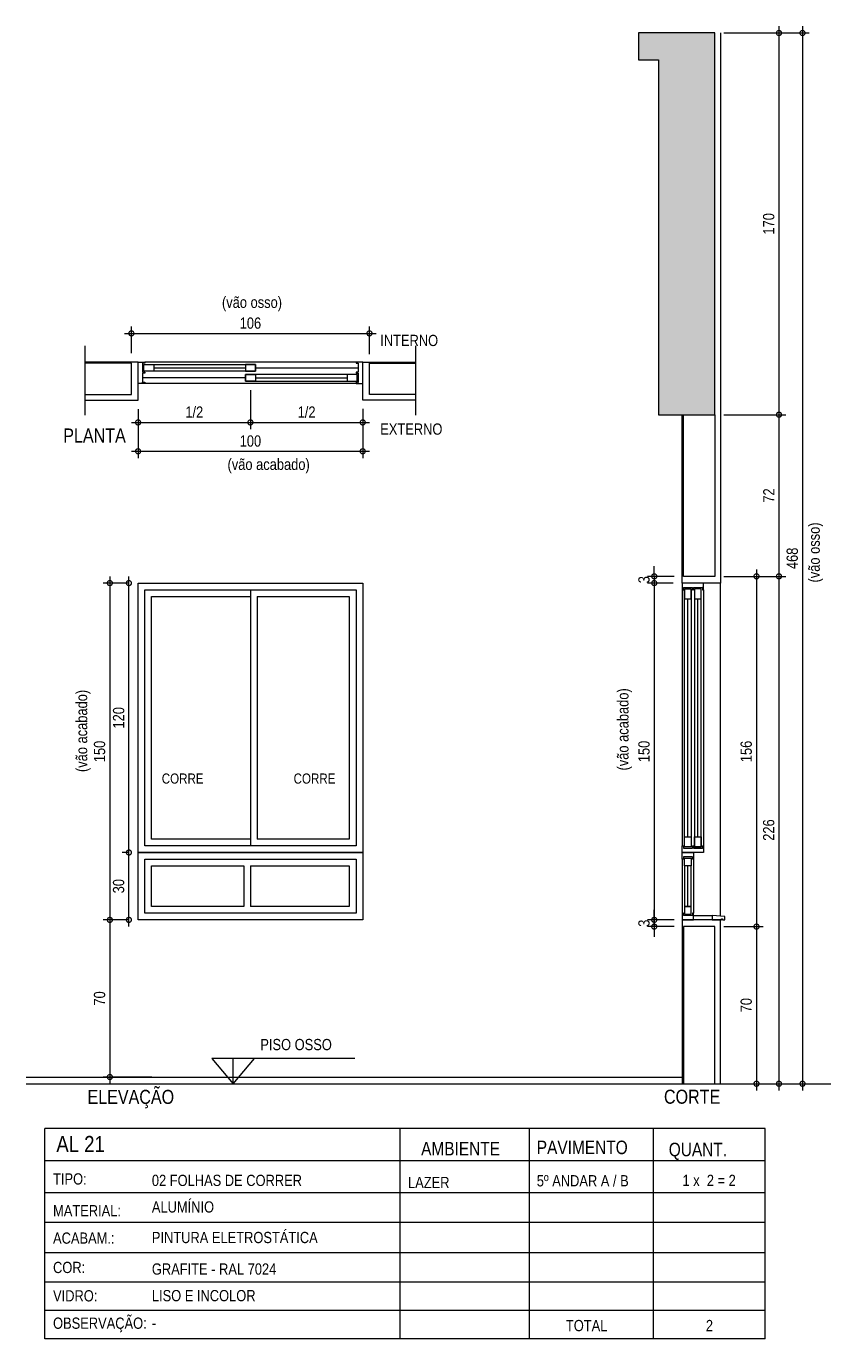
# Model space of a CAD drawing. Header units: metres. Extents: x -0.2 to 51.6, y -20.8 to 5.5.
# Drawn here: x 32.73 to 36.31, y -6.66 to -0.81 of the extents above; entities that cross this region are included whole.
import ezdxf

# ---------------------------------------------------------------- set-up
doc = ezdxf.new("R2010")
doc.units = ezdxf.units.M
doc.set_wipeout_variables(frame=1)
for name, color, linetype in [('ARQ-ALV ACAB', 4, 'Continuous'), ('ARQ-ALV OSSO', 5, 'Continuous'), ('ARQ-AUX', 7, 'Continuous'), ('ARQ-AUX1', 1, 'Continuous'), ('ARQ-AUX1 @ 1', 1, 'Continuous'), ('ARQ-AUX2', 2, 'Continuous'), ('ARQ-CAX', 1, 'Continuous'), ('ARQ-CAX @ 1', 1, 'Continuous'), ('ARQ-DIM', 2, 'Continuous'), ('ARQ-ENCH', 1, 'Continuous'), ('ARQ-TXT', 2, 'Continuous'), ('ES-CORTE', 2, 'Continuous')]:
    doc.layers.add(name, color=color, linetype=linetype)
doc.styles.add('Adesa', font='ARIALN.TTF')
doc.dimstyles.new('ADESA 1-0025', dxfattribs={"dimtxt": 0.05, "dimasz": 0.045, "dimexe": 0.03, "dimexo": 0.04, "dimgap": 0.02, "dimtad": 1, "dimtoh": 1, "dimdec": 0, "dimlfac": 100, "dimzin": 4, "dimtxsty": 'Adesa', "dimblk": 'DOTSMALL', "dimcen": 1, "dimdle": 0.03, "dimclrd": 1, "dimclre": 1, "dimclrt": 256, "dimazin": 1, "dimtm": 1e-09, "dimtfac": 1, "dimtdec": 0, "dimtix": 1, "dimtmove": 2, "dimatfit": 0, "dimldrblk": 'DOTSMALL', "dimfxl": 0.8, "dimtvp": 2, "dimtolj": 1, "dimtzin": 0, "dimarcsym": 0})

# ---------------------------------------------------------------- blocks, each defined once
blk = doc.blocks.new('_DotSmall')
at = {"color": 0, "linetype": 'ByBlock', "const_width": 0.5}
blk.add_lwpolyline([(-0.0625, 0, 1), (0.0625, 0, 1)], format="xyb", close=True, dxfattribs=at)
blk = doc.blocks.new('*D341')
at = {"layer": 'ARQ-DIM', "color": 1, "lineweight": -2, "transparency": 16777216}
for p, q in [((33.2245, -2.5203), (33.2245, -2.7375)), ((34.2245, -2.5203), (34.2245, -2.7375)), ((33.1945, -2.7075), (34.2545, -2.7075))]:
    blk.add_line(p, q, dxfattribs=at)
at = {"layer": 'Defpoints', "color": 0, "transparency": 16777216}
for p in [(33.2245, -2.4803), (34.2245, -2.4803), (34.2245, -2.7075)]:
    blk.add_point(p, dxfattribs=at)
at = {"layer": 'ARQ-DIM', "color": 1, "lineweight": -2, "transparency": 16777216, "xscale": 0.045, "yscale": 0.045, "zscale": 0.045, "rotation": 180}
blk.add_blockref('_DotSmall', (33.2245, -2.7075), dxfattribs=at)
at = {"layer": 'ARQ-DIM', "color": 1, "lineweight": -2, "transparency": 16777216, "xscale": 0.045, "yscale": 0.045, "zscale": 0.045}
blk.add_blockref('_DotSmall', (34.2245, -2.7075), dxfattribs=at)
at = {"layer": 'ARQ-DIM', "transparency": 16777216, "insert": (33.7245, -2.662), "char_height": 0.05, "attachment_point": 5, "style": 'Adesa'}
blk.add_mtext('\\A1;100', dxfattribs=at)
blk = doc.blocks.new('*D333')
at = {"layer": 'ARQ-DIM', "color": 1, "lineweight": -2, "transparency": 16777216}
for p, q in [((33.0987, -3.2645), (33.0987, -4.8245)), ((33.1845, -3.2945), (33.0687, -3.2945)), ((33.1845, -4.7945), (33.0687, -4.7945))]:
    blk.add_line(p, q, dxfattribs=at)
at = {"layer": 'Defpoints', "color": 0, "transparency": 16777216}
for p in [(33.2245, -3.2945), (33.0987, -4.7945), (33.2245, -4.7945, 0)]:
    blk.add_point(p, dxfattribs=at)
at = {"layer": 'ARQ-DIM', "color": 1, "lineweight": -2, "transparency": 16777216, "xscale": 0.045, "yscale": 0.045, "zscale": 0.045}
for p, rotation in [((33.0987, -3.2945), 90), ((33.0987, -4.7945), 270)]:
    blk.add_blockref('_DotSmall', p, dxfattribs=dict(at, rotation=rotation))
at = {"layer": 'ARQ-DIM', "transparency": 16777216, "insert": (33.0532, -4.0445), "char_height": 0.05, "attachment_point": 5, "rotation": 90, "style": 'Adesa'}
blk.add_mtext('\\A1;150', dxfattribs=at)
blk = doc.blocks.new('*D342')
at = {"layer": 'ARQ-DIM', "color": 1, "lineweight": -2, "transparency": 16777216}
for p, q in [((33.1945, -2.2703), (33.1945, -2.1524)), ((34.2545, -2.2753), (34.2545, -2.1524)), ((33.1645, -2.1824), (34.2845, -2.1824))]:
    blk.add_line(p, q, dxfattribs=at)
at = {"layer": 'Defpoints', "color": 0, "transparency": 16777216}
for p in [(34.2545, -2.1824), (33.1945, -2.3103), (34.2545, -2.3153)]:
    blk.add_point(p, dxfattribs=at)
at = {"layer": 'ARQ-DIM', "color": 1, "lineweight": -2, "transparency": 16777216, "xscale": 0.045, "yscale": 0.045, "zscale": 0.045, "rotation": 180}
blk.add_blockref('_DotSmall', (33.1945, -2.1824), dxfattribs=at)
at = {"layer": 'ARQ-DIM', "color": 1, "lineweight": -2, "transparency": 16777216, "xscale": 0.045, "yscale": 0.045, "zscale": 0.045}
blk.add_blockref('_DotSmall', (34.2545, -2.1824), dxfattribs=at)
at = {"layer": 'ARQ-DIM', "transparency": 16777216, "insert": (33.7245, -2.1369), "char_height": 0.05, "attachment_point": 5, "style": 'Adesa'}
blk.add_mtext('\\A1;106', dxfattribs=at)
blk = doc.blocks.new('*D334')
at = {"layer": 'ARQ-DIM', "color": 1, "lineweight": -2, "transparency": 16777216}
for p, q in [((33.7245, -2.4353), (33.7245, -2.6091)), ((33.2245, -2.5454), (33.2245, -2.6091)), ((33.1945, -2.5791), (33.7545, -2.5791))]:
    blk.add_line(p, q, dxfattribs=at)
at = {"layer": 'Defpoints', "color": 0, "transparency": 16777216}
for p in [(33.7245, -2.3953), (33.2245, -2.5054), (33.7245, -2.5791)]:
    blk.add_point(p, dxfattribs=at)
at = {"layer": 'ARQ-DIM', "color": 1, "lineweight": -2, "transparency": 16777216, "xscale": 0.045, "yscale": 0.045, "zscale": 0.045, "rotation": 180}
blk.add_blockref('_DotSmall', (33.2245, -2.5791), dxfattribs=at)
at = {"layer": 'ARQ-DIM', "color": 1, "lineweight": -2, "transparency": 16777216, "xscale": 0.045, "yscale": 0.045, "zscale": 0.045}
blk.add_blockref('_DotSmall', (33.7245, -2.5791), dxfattribs=at)
at = {"layer": 'ARQ-DIM', "transparency": 16777216, "insert": (33.4745, -2.5332), "char_height": 0.05, "attachment_point": 5, "style": 'Adesa'}
blk.add_mtext('\\A1;1/2', dxfattribs=at)
blk = doc.blocks.new('*D335')
at = {"layer": 'ARQ-DIM', "color": 1, "lineweight": -2, "transparency": 16777216}
for p, q in [((33.7245, -2.4353), (33.7245, -2.6091)), ((34.2245, -2.518), (34.2245, -2.6091)), ((33.6945, -2.5791), (34.2545, -2.5791))]:
    blk.add_line(p, q, dxfattribs=at)
at = {"layer": 'Defpoints', "color": 0, "transparency": 16777216}
for p in [(33.7245, -2.3953), (34.2245, -2.478), (34.2245, -2.5791)]:
    blk.add_point(p, dxfattribs=at)
at = {"layer": 'ARQ-DIM', "color": 1, "lineweight": -2, "transparency": 16777216, "xscale": 0.045, "yscale": 0.045, "zscale": 0.045, "rotation": 180}
blk.add_blockref('_DotSmall', (33.7245, -2.5791), dxfattribs=at)
at = {"layer": 'ARQ-DIM', "color": 1, "lineweight": -2, "transparency": 16777216, "xscale": 0.045, "yscale": 0.045, "zscale": 0.045}
blk.add_blockref('_DotSmall', (34.2245, -2.5791), dxfattribs=at)
at = {"layer": 'ARQ-DIM', "transparency": 16777216, "insert": (33.9745, -2.5332), "char_height": 0.05, "attachment_point": 5, "style": 'Adesa'}
blk.add_mtext('\\A1;1/2', dxfattribs=at)
blk = doc.blocks.new('*D336')
at = {"layer": 'ARQ-DIM', "color": 1, "lineweight": -2, "transparency": 16777216}
for p, q in [((33.0987, -4.7645), (33.0987, -5.5245)), ((33.1845, -4.7945), (33.0687, -4.7945)), ((33.2862, -5.4945), (33.0687, -5.4945))]:
    blk.add_line(p, q, dxfattribs=at)
at = {"layer": 'Defpoints', "color": 0, "transparency": 16777216}
for p in [(33.2245, -4.7945, 0), (33.0987, -5.4945), (33.3262, -5.4945)]:
    blk.add_point(p, dxfattribs=at)
at = {"layer": 'ARQ-DIM', "color": 1, "lineweight": -2, "transparency": 16777216, "xscale": 0.045, "yscale": 0.045, "zscale": 0.045}
for p, rotation in [((33.0987, -4.7945), 90), ((33.0987, -5.4945), 270)]:
    blk.add_blockref('_DotSmall', p, dxfattribs=dict(at, rotation=rotation))
at = {"layer": 'ARQ-DIM', "transparency": 16777216, "insert": (33.0532, -5.1445), "char_height": 0.05, "attachment_point": 5, "rotation": 90, "style": 'Adesa'}
blk.add_mtext('\\A1;70', dxfattribs=at)
blk = doc.blocks.new('*D337')
at = {"layer": 'ARQ-DIM', "color": 1, "lineweight": -2, "transparency": 16777216}
for p, q in [((35.8317, -4.8245), (36.0074, -4.8245)), ((35.9774, -4.7945), (35.9774, -5.5545)), ((35.8317, -5.5245), (36.0074, -5.5245))]:
    blk.add_line(p, q, dxfattribs=at)
at = {"layer": 'Defpoints', "color": 0, "transparency": 16777216}
for p in [(35.7917, -4.8245, 0), (35.7917, -5.5245), (35.9774, -5.5245)]:
    blk.add_point(p, dxfattribs=at)
at = {"layer": 'ARQ-DIM', "color": 1, "lineweight": -2, "transparency": 16777216, "xscale": 0.045, "yscale": 0.045, "zscale": 0.045}
for p, rotation in [((35.9774, -4.8245), 90), ((35.9774, -5.5245), 270)]:
    blk.add_blockref('_DotSmall', p, dxfattribs=dict(at, rotation=rotation))
at = {"layer": 'ARQ-DIM', "transparency": 16777216, "insert": (35.9318, -5.1745), "char_height": 0.05, "attachment_point": 5, "rotation": 90, "style": 'Adesa'}
blk.add_mtext('\\A1;70', dxfattribs=at)
blk = doc.blocks.new('*D338')
at = {"layer": 'ARQ-DIM', "color": 1, "lineweight": -2, "transparency": 16777216}
for p, q in [((35.8317, -3.2645), (36.0074, -3.2645)), ((35.9774, -3.2345), (35.9774, -4.8545)), ((35.8317, -4.8245), (36.0074, -4.8245))]:
    blk.add_line(p, q, dxfattribs=at)
at = {"layer": 'Defpoints', "color": 0, "transparency": 16777216}
for p in [(35.7917, -3.2645), (35.7917, -4.8245, 0), (35.9774, -4.8245)]:
    blk.add_point(p, dxfattribs=at)
at = {"layer": 'ARQ-DIM', "color": 1, "lineweight": -2, "transparency": 16777216, "xscale": 0.045, "yscale": 0.045, "zscale": 0.045}
for p, rotation in [((35.9774, -3.2645), 90), ((35.9774, -4.8245), 270)]:
    blk.add_blockref('_DotSmall', p, dxfattribs=dict(at, rotation=rotation))
at = {"layer": 'ARQ-DIM', "transparency": 16777216, "insert": (35.9318, -4.0445), "char_height": 0.05, "attachment_point": 5, "rotation": 90, "style": 'Adesa'}
blk.add_mtext('\\A1;156', dxfattribs=at)
blk = doc.blocks.new('*D339')
at = {"layer": 'ARQ-DIM', "color": 1, "lineweight": -2, "transparency": 16777216}
for p, q in [((36.0774, -0.8145), (36.0774, -2.5745)), ((35.8322, -0.8445), (36.1074, -0.8445)), ((35.8317, -2.5445), (36.1074, -2.5445))]:
    blk.add_line(p, q, dxfattribs=at)
at = {"layer": 'Defpoints', "color": 0, "transparency": 16777216}
for p in [(35.7922, -0.8445), (35.7917, -2.5445), (36.0774, -2.5445)]:
    blk.add_point(p, dxfattribs=at)
at = {"layer": 'ARQ-DIM', "color": 1, "lineweight": -2, "transparency": 16777216, "xscale": 0.045, "yscale": 0.045, "zscale": 0.045}
for p, rotation in [((36.0774, -0.8445), 90), ((36.0774, -2.5445), 270)]:
    blk.add_blockref('_DotSmall', p, dxfattribs=dict(at, rotation=rotation))
at = {"layer": 'ARQ-DIM', "transparency": 16777216, "insert": (36.0319, -1.6945), "char_height": 0.05, "attachment_point": 5, "rotation": 90, "style": 'Adesa'}
blk.add_mtext('\\A1;170', dxfattribs=at)
blk = doc.blocks.new('*D340')
at = {"layer": 'ARQ-DIM', "color": 1, "lineweight": -2, "transparency": 16777216}
for p, q in [((36.0474, -3.2645), (36.1074, -3.2645)), ((36.0774, -3.2345), (36.0774, -5.5545)), ((35.9595, -5.5245), (36.1074, -5.5245))]:
    blk.add_line(p, q, dxfattribs=at)
at = {"layer": 'Defpoints', "color": 0, "transparency": 16777216}
for p in [(36.0074, -3.2645), (35.9195, -5.5245), (36.0774, -5.5245)]:
    blk.add_point(p, dxfattribs=at)
at = {"layer": 'ARQ-DIM', "color": 1, "lineweight": -2, "transparency": 16777216, "xscale": 0.045, "yscale": 0.045, "zscale": 0.045}
for p, rotation in [((36.0774, -3.2645), 90), ((36.0774, -5.5245), 270)]:
    blk.add_blockref('_DotSmall', p, dxfattribs=dict(at, rotation=rotation))
at = {"layer": 'ARQ-DIM', "transparency": 16777216, "insert": (36.0319, -4.3945), "char_height": 0.05, "attachment_point": 5, "rotation": 90, "style": 'Adesa'}
blk.add_mtext('\\A1;226', dxfattribs=at)
blk = doc.blocks.new('*D329')
at = {"layer": 'ARQ-DIM', "color": 1, "lineweight": -2, "transparency": 16777216}
for p, q in [((36.1822, -0.8145), (36.1822, -5.5545)), ((36.1096, -0.8445), (36.2122, -0.8445)), ((36.0735, -5.5245), (36.2122, -5.5245))]:
    blk.add_line(p, q, dxfattribs=at)
at = {"layer": 'Defpoints', "color": 0, "transparency": 16777216}
for p in [(36.0696, -0.8445), (36.0335, -5.5245), (36.1822, -5.5245)]:
    blk.add_point(p, dxfattribs=at)
at = {"layer": 'ARQ-DIM', "color": 1, "lineweight": -2, "transparency": 16777216, "xscale": 0.045, "yscale": 0.045, "zscale": 0.045}
for p, rotation in [((36.1822, -0.8445), 90), ((36.1822, -5.5245), 270)]:
    blk.add_blockref('_DotSmall', p, dxfattribs=dict(at, rotation=rotation))
at = {"layer": 'ARQ-DIM', "transparency": 16777216, "insert": (36.1367, -3.1845), "char_height": 0.05, "attachment_point": 5, "rotation": 90, "style": 'Adesa'}
blk.add_mtext('\\A1;468', dxfattribs=at)
blk = doc.blocks.new('*U344')
at = {"color": 0, "linetype": 'ByBlock', "ltscale": 0.5}
for points in [[(0.02, -0.045), (0.03, -0.045), (0.03, -0.05), (0.02, -0.05), (0.02, -0.09), (0.03, -0.09), (0.03, -0.095), (0.02, -0.095), (0.02, -0.09), (0.03, -0.09), (0.03, -0.095), (0, -0.095), (0, 0), (0.03, 0), (0.03, -0.005), (0.02, -0.005), (0.02, -0.045)], [(0.025, -0.01), (0.07, -0.01), (0.07, -0.04), (0.025, -0.04)], [(0.5225, -0.01), (0.4775, -0.01), (0.4775, -0.04), (0.5225, -0.04)], [(0.4775, -0.055), (0.5225, -0.055), (0.5225, -0.085), (0.4775, -0.085)], [(0.975, -0.055), (0.93, -0.055), (0.93, -0.085), (0.975, -0.085)], [(0.98, -0.045), (0.97, -0.045), (0.97, -0.05), (0.98, -0.05), (0.98, -0.09), (0.97, -0.09), (0.97, -0.095), (0.98, -0.095), (0.98, -0.09), (0.97, -0.09), (0.97, -0.095), (1, -0.095), (1, 0), (0.97, 0), (0.97, -0.005), (0.98, -0.005), (0.98, -0.045)]]:
    blk.add_lwpolyline(points, close=True, dxfattribs=at)
at = {"color": 8, "linetype": 'ByBlock', "ltscale": 0.5}
for points in [[(0.97, 0), (0.03, 0)], [(0.5225, -0.025), (0.98, -0.025)], [(0.4775, -0.07), (0.02, -0.07)], [(0.97, -0.095), (0.03, -0.095)]]:
    blk.add_lwpolyline(points, dxfattribs=at)
at = {"color": 7, "linetype": 'ByBlock', "ltscale": 0.5}
for points in [[(0.5225, -0.01), (0.5225, -0.04), (0.025, -0.04), (0.025, -0.01)], [(0.4775, -0.055), (0.4775, -0.085), (0.975, -0.085), (0.975, -0.055)]]:
    blk.add_lwpolyline(points, close=True, dxfattribs=at)
for points in [[(0.07, -0.025), (0.4775, -0.025)], [(0.5225, -0.07), (0.93, -0.07)]]:
    blk.add_lwpolyline(points, dxfattribs=at)
blk = doc.blocks.new('*U19')
at = {"color": 0, "linetype": 'ByBlock', "ltscale": 0.5}
for points in [[(-0.045, 1.18), (-0.045, 1.17), (-0.05, 1.17), (-0.05, 1.18), (-0.09, 1.18), (-0.09, 1.17), (-0.095, 1.17), (-0.095, 1.18), (-0.09, 1.18), (-0.09, 1.17), (-0.095, 1.17), (-0.095, 1.2), (0, 1.2), (0, 1.17), (-0.005, 1.17), (-0.005, 1.18), (-0.045, 1.18)], [(-0.055, 1.175), (-0.055, 1.13), (-0.085, 1.13), (-0.085, 1.175)], [(-0.01, 1.175), (-0.01, 1.13), (-0.04, 1.13), (-0.04, 1.175)], [(-0.055, 0.025), (-0.055, 0.07), (-0.085, 0.07), (-0.085, 0.025)], [(-0.01, 0.025), (-0.01, 0.07), (-0.04, 0.07), (-0.04, 0.025)], [(-0.045, 0.02), (-0.045, 0.03), (-0.05, 0.03), (-0.05, 0.02), (-0.09, 0.02), (-0.09, 0.03), (-0.095, 0.03), (-0.095, 0.02), (-0.09, 0.02), (-0.09, 0.03), (-0.095, 0.03), (-0.095, 0), (0, 0), (0, 0.03), (-0.005, 0.03), (-0.005, 0.02), (-0.045, 0.02)]]:
    blk.add_lwpolyline(points, close=True, dxfattribs=at)
at = {"color": 8, "linetype": 'ByBlock', "ltscale": 0.5}
for points in [[(-0.095, 1.17), (-0.095, 0.03)], [(0, 1.17), (0, 0.03)]]:
    blk.add_lwpolyline(points, dxfattribs=at)
at = {"color": 7, "linetype": 'ByBlock', "ltscale": 0.5}
for points in [[(-0.055, 0.025), (-0.085, 0.025), (-0.085, 1.175), (-0.055, 1.175)], [(-0.01, 1.175), (-0.04, 1.175), (-0.04, 0.025), (-0.01, 0.025)]]:
    blk.add_lwpolyline(points, close=True, dxfattribs=at)
for points in [[(-0.07, 0.07), (-0.07, 1.13)], [(-0.025, 0.07), (-0.025, 1.13)]]:
    blk.add_lwpolyline(points, dxfattribs=at)
blk = doc.blocks.new('*D330')
at = {"layer": 'ARQ-DIM', "color": 1, "lineweight": -2, "transparency": 16777216}
for p, q in [((35.5221, -3.2645), (35.5221, -4.8245)), ((35.606, -3.2945), (35.4921, -3.2945)), ((35.606, -4.7945), (35.4921, -4.7945))]:
    blk.add_line(p, q, dxfattribs=at)
at = {"layer": 'Defpoints', "color": 0, "transparency": 16777216}
for p in [(35.646, -3.2945), (35.5221, -4.7945), (35.646, -4.7945, 0)]:
    blk.add_point(p, dxfattribs=at)
at = {"layer": 'ARQ-DIM', "color": 1, "lineweight": -2, "transparency": 16777216, "xscale": 0.045, "yscale": 0.045, "zscale": 0.045}
for p, rotation in [((35.5221, -3.2945), 90), ((35.5221, -4.7945), 270)]:
    blk.add_blockref('_DotSmall', p, dxfattribs=dict(at, rotation=rotation))
at = {"layer": 'ARQ-DIM', "transparency": 16777216, "insert": (35.4766, -4.0445), "char_height": 0.05, "attachment_point": 5, "rotation": 90, "style": 'Adesa'}
blk.add_mtext('\\A1;150', dxfattribs=at)
blk = doc.blocks.new('*D331')
at = {"layer": 'ARQ-DIM', "color": 1, "lineweight": -2, "transparency": 16777216}
for p, q in [((35.611, -3.2645), (35.4921, -3.2645)), ((35.5221, -3.2645), (35.5221, -3.2195)), ((35.5221, -3.2645), (35.5221, -3.2945)), ((35.606, -3.2945), (35.4921, -3.2945)), ((35.5221, -3.2945), (35.5221, -3.3395))]:
    blk.add_line(p, q, dxfattribs=at)
at = {"layer": 'Defpoints', "color": 0, "transparency": 16777216}
for p in [(35.651, -3.2645), (35.5221, -3.2945), (35.646, -3.2945)]:
    blk.add_point(p, dxfattribs=at)
at = {"layer": 'ARQ-DIM', "color": 1, "lineweight": -2, "transparency": 16777216, "xscale": 0.045, "yscale": 0.045, "zscale": 0.045}
for p, rotation in [((35.5221, -3.2645), 270), ((35.5221, -3.2945), 90)]:
    blk.add_blockref('_DotSmall', p, dxfattribs=dict(at, rotation=rotation))
at = {"layer": 'ARQ-DIM', "transparency": 16777216, "insert": (35.4766, -3.2795), "char_height": 0.05, "attachment_point": 5, "rotation": 90, "style": 'Adesa'}
blk.add_mtext('\\A1;3', dxfattribs=at)
blk = doc.blocks.new('*D332')
at = {"layer": 'ARQ-DIM', "color": 1, "lineweight": -2, "transparency": 16777216}
for p, q in [((35.5221, -4.7945), (35.5221, -4.7495)), ((35.611, -4.7945), (35.4921, -4.7945)), ((35.611, -4.8245), (35.4921, -4.8245)), ((35.5221, -4.8245), (35.5221, -4.7945)), ((35.5221, -4.8245), (35.5221, -4.8695))]:
    blk.add_line(p, q, dxfattribs=at)
at = {"layer": 'Defpoints', "color": 0, "transparency": 16777216}
for p in [(35.5221, -4.7945), (35.651, -4.7945), (35.651, -4.8245)]:
    blk.add_point(p, dxfattribs=at)
at = {"layer": 'ARQ-DIM', "color": 1, "lineweight": -2, "transparency": 16777216, "xscale": 0.045, "yscale": 0.045, "zscale": 0.045}
for p, rotation in [((35.5221, -4.7945), 270), ((35.5221, -4.8245), 90)]:
    blk.add_blockref('_DotSmall', p, dxfattribs=dict(at, rotation=rotation))
at = {"layer": 'ARQ-DIM', "transparency": 16777216, "insert": (35.4766, -4.8095), "char_height": 0.05, "attachment_point": 5, "rotation": 90, "style": 'Adesa'}
blk.add_mtext('\\A1;3', dxfattribs=at)
blk = doc.blocks.new('*D343')
at = {"layer": 'ARQ-DIM', "color": 1, "lineweight": -2, "transparency": 16777216}
for p, q in [((35.8317, -2.5445), (36.1074, -2.5445)), ((36.0774, -2.5145), (36.0774, -3.2945)), ((35.9595, -3.2645), (36.1074, -3.2645))]:
    blk.add_line(p, q, dxfattribs=at)
at = {"layer": 'Defpoints', "color": 0, "transparency": 16777216}
for p in [(35.7917, -2.5445), (35.9195, -3.2645), (36.0774, -3.2645)]:
    blk.add_point(p, dxfattribs=at)
at = {"layer": 'ARQ-DIM', "color": 1, "lineweight": -2, "transparency": 16777216, "xscale": 0.045, "yscale": 0.045, "zscale": 0.045}
for p, rotation in [((36.0774, -2.5445), 90), ((36.0774, -3.2645), 270)]:
    blk.add_blockref('_DotSmall', p, dxfattribs=dict(at, rotation=rotation))
at = {"layer": 'ARQ-DIM', "transparency": 16777216, "insert": (36.0323, -2.9045), "char_height": 0.05, "attachment_point": 5, "rotation": 90, "style": 'Adesa'}
blk.add_mtext('\\A1;72', dxfattribs=at)
blk = doc.blocks.new('*U507')
at = {"color": 0, "linetype": 'ByBlock', "ltscale": 0.5}
for points in [[(0.02, -0.045), (0.02, -0.045), (0.02, -0.045), (0.02, -0.045), (0.02, -0.045), (0.02, -0.045), (0.02, -0.045), (0.02, -0.045), (0.02, -0.045), (0.03, -0.045), (0.03, -0.05), (0, -0.05), (0, 0), (0.03, 0), (0.03, -0.005), (0.02, -0.005), (0.02, -0.045)], [(0.28, -0.045), (0.28, -0.045), (0.28, -0.045), (0.28, -0.045), (0.28, -0.045), (0.28, -0.045), (0.28, -0.045), (0.28, -0.045), (0.28, -0.045), (0.27, -0.045), (0.27, -0.05), (0.3, -0.05), (0.3, 0), (0.27, 0), (0.27, -0.005), (0.28, -0.005), (0.28, -0.045)], [(0.025, -0.01), (0.06, -0.01), (0.06, -0.04), (0.025, -0.04)], [(0.275, -0.01), (0.24, -0.01), (0.24, -0.04), (0.275, -0.04)]]:
    blk.add_lwpolyline(points, close=True, dxfattribs=at)
at = {"color": 8, "linetype": 'ByBlock', "ltscale": 0.5}
for points in [[(0.27, 0), (0.03, 0)], [(0.27, -0.05), (0.03, -0.05)]]:
    blk.add_lwpolyline(points, dxfattribs=at)
at = {"color": 7, "linetype": 'ByBlock', "ltscale": 0.5}
blk.add_lwpolyline([(0.24, -0.01), (0.24, -0.04), (0.06, -0.04), (0.06, -0.01)], close=True, dxfattribs=at)
blk.add_lwpolyline([(0.06, -0.025), (0.24, -0.025)], dxfattribs=at)
blk = doc.blocks.new('*D514')
at = {"layer": 'ARQ-DIM', "color": 1, "lineweight": -2, "transparency": 16777216}
for p, q in [((33.1845, -4.4945), (33.1534, -4.4945)), ((33.1834, -4.8245), (33.1834, -4.4645)), ((33.1845, -4.7945), (33.1534, -4.7945))]:
    blk.add_line(p, q, dxfattribs=at)
at = {"layer": 'Defpoints', "color": 0, "transparency": 16777216}
for p in [(33.1834, -4.4945), (33.2245, -4.4945), (33.2245, -4.7945, 0)]:
    blk.add_point(p, dxfattribs=at)
at = {"layer": 'ARQ-DIM', "color": 1, "lineweight": -2, "transparency": 16777216, "xscale": 0.045, "yscale": 0.045, "zscale": 0.045}
for p, rotation in [((33.1834, -4.4945), 90), ((33.1834, -4.7945), 270)]:
    blk.add_blockref('_DotSmall', p, dxfattribs=dict(at, rotation=rotation))
at = {"layer": 'ARQ-DIM', "transparency": 16777216, "insert": (33.1379, -4.6445), "char_height": 0.05, "attachment_point": 5, "rotation": 90, "style": 'Adesa'}
blk.add_mtext('\\A1;30', dxfattribs=at)
blk = doc.blocks.new('*D515')
at = {"layer": 'ARQ-DIM', "color": 1, "lineweight": -2, "transparency": 16777216}
for p, q in [((33.1835, -4.5245), (33.1835, -3.2645)), ((33.1845, -3.2945), (33.1535, -3.2945)), ((33.1845, -4.4945), (33.1535, -4.4945))]:
    blk.add_line(p, q, dxfattribs=at)
at = {"layer": 'Defpoints', "color": 0, "transparency": 16777216}
for p in [(33.1835, -3.2945), (33.2245, -3.2945), (33.2245, -4.4945)]:
    blk.add_point(p, dxfattribs=at)
at = {"layer": 'ARQ-DIM', "color": 1, "lineweight": -2, "transparency": 16777216, "xscale": 0.045, "yscale": 0.045, "zscale": 0.045}
for p, rotation in [((33.1835, -3.2945), 90), ((33.1835, -4.4945), 270)]:
    blk.add_blockref('_DotSmall', p, dxfattribs=dict(at, rotation=rotation))
at = {"layer": 'ARQ-DIM', "transparency": 16777216, "insert": (33.138, -3.8945), "char_height": 0.05, "attachment_point": 5, "rotation": 90, "style": 'Adesa'}
blk.add_mtext('\\A1;120', dxfattribs=at)
blk = doc.blocks.new('ALUMINIO')
h = blk.add_hatch(color=8)
h.dxf.hatch_style = 1
h.paths.add_polyline_path([(35.5417, -2.5445), (35.7917, -2.5445), (35.7917, -0.8445), (35.4517, -0.8445), (35.4517, -0.9645), (35.5417, -0.9645)])
at = {"color": 8}
blk.add_line((35.4517, -0.8445), (35.4517, -0.9645), dxfattribs=at)
at = {"layer": 'ARQ-ALV ACAB', "ltscale": 0.05}
blk.add_line((32.7266, -5.4945), (35.6467, -5.4945), dxfattribs=at)
at = {"layer": 'ARQ-ALV ACAB'}
for points in [[(35.8167, -0.8445), (35.8167, -3.2945), (35.6467, -3.2945), (35.6467, -2.5445)], [(35.8167, -5.5245), (35.8167, -4.7945), (35.6467, -4.7945), (35.6467, -5.5245)]]:
    blk.add_lwpolyline(points, dxfattribs=at)
at = {"layer": 'ARQ-ALV ACAB', "ltscale": 0.05}
for points in [[(32.9899, -2.4803), (33.2245, -2.4803), (33.2245, -2.3103), (32.9888, -2.3103)], [(34.4591, -2.4803), (34.2245, -2.4803), (34.2245, -2.3103), (34.4591, -2.3103)]]:
    blk.add_lwpolyline(points, dxfattribs=at)
at = {"layer": 'ARQ-ALV OSSO', "ltscale": 0.05}
for points in [[(32.9899, -2.4553), (33.1945, -2.4553), (33.1945, -2.3153), (32.9899, -2.3153)], [(34.4591, -2.4553), (34.2545, -2.4553), (34.2545, -2.3153), (34.4591, -2.3153)]]:
    blk.add_lwpolyline(points, dxfattribs=at)
at = {"layer": 'ARQ-ALV OSSO'}
for points in [[(35.7917, -2.5445), (35.7917, -3.2645), (35.6517, -3.2645), (35.6517, -2.5445)], [(35.7917, -5.5245), (35.7917, -4.8245), (35.6517, -4.8245), (35.6517, -5.5245)]]:
    blk.add_lwpolyline(points, dxfattribs=at)
at = {"layer": 'ARQ-AUX'}
blk.add_lwpolyline([(35.8167, -4.7777), (35.8167, -3.2945)], dxfattribs=at)
at = {"layer": 'ARQ-AUX1'}
for points in [[(35.7797, -4.7945), (35.6967, -4.7945), (35.6967, -4.7745), (35.7797, -4.7745)], [(35.8267, -4.7945), (35.8367, -4.7945), (35.8367, -4.7795), (35.7797, -4.7745), (35.7797, -4.7945), (35.8217, -4.7945), (35.8217, -4.7895), (35.8267, -4.7895)]]:
    blk.add_lwpolyline(points, close=True, dxfattribs=at)
at = {"layer": 'ARQ-AUX2'}
blk.add_lwpolyline([(35.4517, -0.9645), (35.5417, -0.9645), (35.5417, -2.5445), (35.7917, -2.5445), (35.7917, -0.8445), (35.4517, -0.8445)], dxfattribs=at)
at = {"layer": 'ARQ-CAX'}
for points in [[(33.7245, -3.3245), (33.7245, -4.4645)], [(33.7545, -3.3545), (33.7545, -4.4345)]]:
    blk.add_lwpolyline(points, dxfattribs=at)
at = {"layer": 'ARQ-CAX', "elevation": 0}
for points in [[(33.2245, -4.4945), (34.2245, -4.4945), (34.2245, -4.7945), (33.2245, -4.7945)], [(33.2545, -4.5245), (34.1945, -4.5245), (34.1945, -4.7645), (33.2545, -4.7645)]]:
    blk.add_lwpolyline(points, close=True, dxfattribs=at)
for points in [[(33.6945, -4.7345), (33.2845, -4.7345), (33.2845, -4.5545), (33.6945, -4.5545)], [(33.6945, -4.5545), (33.6945, -4.7345)], [(33.7245, -4.5545), (34.1645, -4.5545), (34.1645, -4.7345), (33.7245, -4.7345)], [(33.7245, -4.5545), (33.7245, -4.7345)]]:
    blk.add_lwpolyline(points, dxfattribs=at)
at = {"layer": 'ARQ-DIM'}
blk.add_lwpolyline([(34.1891, -5.412), (33.5529, -5.412), (33.6478, -5.5245), (33.7428, -5.412), (33.5529, -5.412), (33.6478, -5.5245), (33.6478, -5.412)], dxfattribs=at)
at = {"layer": 'ARQ-ENCH', "ltscale": 0.01}
for p, q in [((32.9888, -2.5469), (32.9888, -2.2379)), ((34.4602, -2.5469), (34.4602, -2.2379)), ((36.0161, -5.7233), (32.81, -5.7233)), ((32.81, -6.6602), (32.81, -5.7233)), ((34.3914, -6.6602), (34.3914, -5.7233)), ((34.3914, -6.6602), (34.3914, -5.7233)), ((34.9646, -5.7233), (34.9646, -6.6602)), ((35.5169, -5.7233), (35.5169, -6.6602)), ((36.0161, -6.6602), (36.0161, -5.7233)), ((36.0161, -5.8672), (32.81, -5.8672)), ((36.0161, -6.011), (32.81, -6.011)), ((36.0161, -6.1417), (32.81, -6.1417)), ((36.0161, -6.2768), (32.81, -6.2768)), ((36.0161, -6.4075), (32.81, -6.4075)), ((36.0161, -6.5338), (32.81, -6.5338)), ((36.0161, -6.6602), (32.81, -6.6602))]:
    blk.add_line(p, q, dxfattribs=at)
at = {"layer": 'ES-CORTE'}
blk.add_line((32.7266, -5.5245), (36.3078, -5.5245), dxfattribs=at)
at = {"layer": 'ARQ-AUX1 @ 1'}
blk.add_blockref('*U344', (33.2245, -2.3103), dxfattribs=at)
at = {"layer": 'ARQ-CAX', "xscale": -1}
blk.add_blockref('*U19', (35.6467, -4.4945), dxfattribs=at)
at = {"layer": 'ARQ-CAX @ 1', "xscale": -1, "rotation": 270}
blk.add_blockref('*U507', (35.6967, -4.7945, 0), dxfattribs=at)
at = {"layer": 'ARQ-TXT', "style": 'Adesa'}
for p in [(33.3298, -4.1876), (33.9168, -4.1876)]:
    blk.add_text('CORRE', height=0.045, dxfattribs=at).set_placement(p)
at = {"layer": 'ARQ-TXT', "attachment_point": 1, "style": 'Adesa'}
for s, insert, char_height, width in [('(vão osso)', (33.5978, -2.0189), 0.05, 0.551174), ('PLANTA', (32.8913, -2.606), 0.0625, 0.551174), ('(vão acabado)', (33.6225, -2.7406), 0.05, 0.551174), ('PISO OSSO', (33.7686, -5.3249), 0.05, 0.88), ('ELEVAÇÃO', (32.9991, -5.5517), 0.0625, 0.551174), ('CORTE', (35.5654, -5.5509), 0.0625, 0.551174)]:
    blk.add_mtext(s, dxfattribs=dict(at, insert=insert, char_height=char_height, width=width))
at = {"layer": 'ARQ-TXT', "ltscale": 0.01, "style": 'Adesa'}
for s, insert, char_height, width, attachment_point in [('INTERNO', (34.3024, -2.1888), 0.05, 0.686828, 1), ('EXTERNO', (34.3024, -2.5836), 0.05, 0.686828, 1), ('AL 21', (32.8606, -5.7568), 0.072, 0.605305, 1), ('AMBIENTE', (34.66, -5.7836), 0.06, 0.467927, 2), ('PAVIMENTO', (34.9993, -5.8083), 0.06, 0.336611, 4), ('QUANT.', (35.7165, -5.7873), 0.06, 0.39922, 2), ('TIPO:', (32.8459, -5.9233), 0.05, 0.166457, 1), ('02 FOLHAS DE CORRER', (33.2858, -5.9299), 0.05, 1.067594, 1), ('LAZER', (34.4261, -5.9642), 0.05, 0.467927, 4), ('5º ANDAR A / B', (34.9993, -5.9569), 0.05, 0.55993, 4), ('1 x  2 = 2', (35.7665, -5.9549), 0.05, 0.49922, 5), ('MATERIAL:', (32.8459, -6.0649), 0.05, 0.336303, 1), ('ALUMÍNIO', (33.2858, -6.0481), 0.05, 1.067594, 1), ('ACABAM.:', (32.8459, -6.1869), 0.05, 0.336303, 1), ('PINTURA ELETROSTÁTICA', (33.2858, -6.1842), 0.05, 1.067594, 1), ('COR:', (32.8459, -6.3176), 0.05, 0.336303, 1), ('GRAFITE - RAL 7024', (33.2858, -6.3247), 0.05, 1.067594, 1), ('VIDRO:', (32.8459, -6.4439), 0.05, 0.336303, 1), ('LISO E INCOLOR', (33.2858, -6.4431), 0.05, 1.067594, 1), ('OBSERVAÇÃO:', (32.8459, -6.5658), 0.05, 0.336303, 1), ('-', (33.2858, -6.5651), 0.05, 1.067594, 1), ('TOTAL', (35.2213, -6.5765), 0.05, 0.410919, 2), ('2', (35.7678, -6.5765), 0.05, 0.39922, 2)]:
    blk.add_mtext(s, dxfattribs=dict(at, insert=insert, char_height=char_height, width=width, attachment_point=attachment_point))
at = {"layer": 'ARQ-TXT', "ltscale": 0.01, "char_height": 0.05, "width": 0.88, "attachment_point": 1, "rotation": 90, "style": 'Adesa'}
for s, insert in [('{\\fArial Narrow|b0|i0|c0|p34;(vão osso)}', (36.209, -3.2919)), ('{\\fArial Narrow|b0|i0|c0|p34;(vão acabado)}', (32.9478, -4.1362)), ('{\\fArial Narrow|b0|i0|c0|p34;(vão acabado)}', (35.3575, -4.1292))]:
    blk.add_mtext(s, dxfattribs=dict(at, insert=insert))
at = {"layer": 'ARQ-DIM'}
for base, p1, p2, picture, middle in [((36.0774, -2.5445), (35.7922, -0.8445), (35.7917, -2.5445), '*D339', (36.0319, -1.6945)), ((36.1822, -5.5245), (36.0696, -0.8445), (36.0335, -5.5245), '*D329', (36.1367, -3.1845)), ((36.0774, -3.2645), (35.7917, -2.5445), (35.9195, -3.2645), '*D343', (36.0323, -2.9045)), ((33.0987, -4.7945), (33.2245, -3.2945), (33.2245, -4.7945, 0), '*D333', (33.0532, -4.0445)), ((33.1835, -3.2945), (33.2245, -4.4945), (33.2245, -3.2945), '*D515', (33.138, -3.8945)), ((35.5221, -3.2945), (35.651, -3.2645), (35.646, -3.2945), '*D331', (35.4766, -3.2795)), ((35.5221, -4.7945), (35.646, -3.2945), (35.646, -4.7945, 0), '*D330', (35.4766, -4.0445)), ((35.9774, -4.8245), (35.7917, -3.2645), (35.7917, -4.8245, 0), '*D338', (35.9318, -4.0445)), ((36.0774, -5.5245), (36.0074, -3.2645), (35.9195, -5.5245), '*D340', (36.0319, -4.3945)), ((33.1834, -4.4945), (33.2245, -4.7945, 0), (33.2245, -4.4945), '*D514', (33.1379, -4.6445)), ((33.0987, -5.4945), (33.2245, -4.7945, 0), (33.3262, -5.4945), '*D336', (33.0532, -5.1445)), ((35.5221, -4.7945, 0), (35.651, -4.8245, 0), (35.651, -4.7945, 0), '*D332', (35.4766, -4.8095, 0)), ((35.9774, -5.5245), (35.7917, -4.8245, 0), (35.7917, -5.5245), '*D337', (35.9318, -5.1745))]:
    dim = blk.add_linear_dim(base=base, p1=p1, p2=p2, angle=90, dimstyle='ADESA 1-0025', dxfattribs=at)
    dim.commit()
    dim.dimension.update_dxf_attribs({"geometry": picture, "text_midpoint": middle})
for base, p1, p2, picture, middle in [((34.2545, -2.1824), (33.1945, -2.3103), (34.2545, -2.3153), '*D342', (33.7245, -2.1369)), ((34.2245, -2.7075), (33.2245, -2.4803), (34.2245, -2.4803), '*D341', (33.7245, -2.662))]:
    dim = blk.add_linear_dim(base=base, p1=p1, p2=p2, dimstyle='ADESA 1-0025', dxfattribs=at)
    dim.commit()
    dim.dimension.update_dxf_attribs({"geometry": picture, "text_midpoint": middle})
for base, p1, p2, picture, middle in [((33.7245, -2.5791), (33.2245, -2.5054), (33.7245, -2.3953), '*D334', (33.4745, -2.5332)), ((34.2245, -2.5791), (33.7245, -2.3953), (34.2245, -2.478), '*D335', (33.9745, -2.5332))]:
    dim = blk.add_linear_dim(base=base, p1=p1, p2=p2, text='1/2', dimstyle='ADESA 1-0025', dxfattribs=at)
    dim.commit()
    dim.dimension.update_dxf_attribs({"geometry": picture, "text_midpoint": middle})
blk.add_wipeout([(33.5604, -4.2364), (33.6037, -4.1614), (33.5604, -4.0864)]).dxf.layer = 'ARQ-AUX1'
at = {"layer": 'ARQ-CAX'}
blk.add_lwpolyline([(33.7245, -4.4345), (33.2845, -4.4345), (33.2845, -3.3545), (33.7245, -3.3545)], dxfattribs=at)
blk.add_wipeout([(33.898, -4.2364), (33.8547, -4.1614), (33.898, -4.0864)]).dxf.layer = 'ARQ-AUX1'
for points in [[(33.2245, -3.2945), (34.2245, -3.2945), (34.2245, -4.4945), (33.2245, -4.4945)], [(33.2545, -3.3245), (34.1945, -3.3245), (34.1945, -4.4645), (33.2545, -4.4645)]]:
    blk.add_lwpolyline(points, close=True, dxfattribs=at)
blk.add_lwpolyline([(33.7545, -3.3545), (34.1645, -3.3545), (34.1645, -4.4345), (33.7545, -4.4345)], dxfattribs=at)

msp = doc.modelspace()

# ---------------------------------------------------------------- block references
msp.add_blockref('ALUMINIO', (0, 0))

doc.saveas('drawing.dxf')
